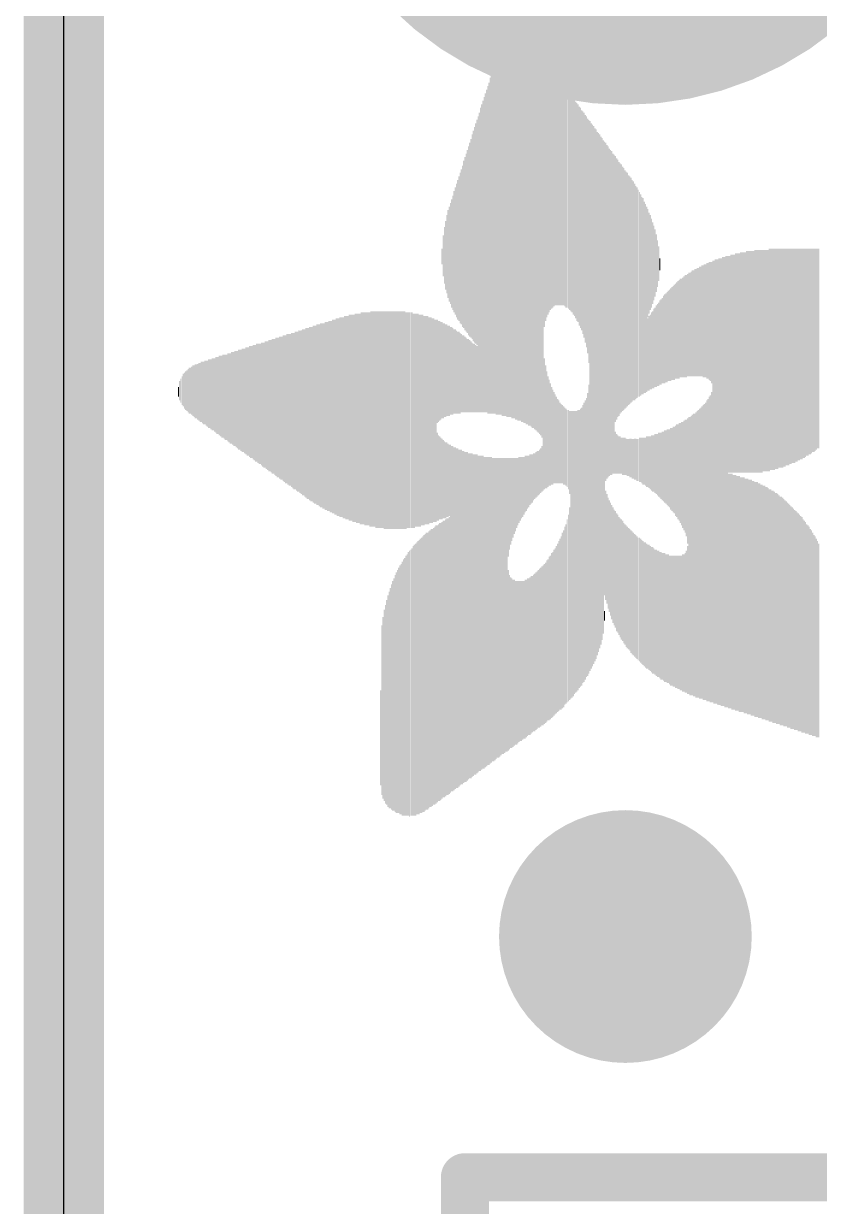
# Model space of a CAD drawing. Extents: x -0.1 to 10.3, y -0.1 to 17.3.
# Drawn here: x -0.127 to 2.392, y 10.068 to 13.812 of the extents above; entities that cross this region are included whole.
import ezdxf

# ---------------------------------------------------------------- set-up
doc = ezdxf.new("R2010")
doc.units = 0
for name, color, linetype in [('1', 12, 'CONTINUOUS'), ('16', 5, 'CONTINUOUS'), ('18', 110, 'CONTINUOUS'), ('20', 53, 'CONTINUOUS'), ('21', 40, 'CONTINUOUS'), ('22', 6, 'CONTINUOUS')]:
    doc.layers.add(name, color=color, linetype=linetype)

# ---------------------------------------------------------------- blocks, each defined once
blk = doc.blocks.new('RECT')
blk.add_solid([(-0.5, -0.5), (0.5, -0.5), (-0.5, 0.5), (0.5, 0.5)])
blk = doc.blocks.new('ROUNDV')
at = {"const_width": 0.5}
blk.add_lwpolyline([(0, -0.25, 1), (0, 0.25, 1), (0, -0.25)], format="xyb", dxfattribs=at)

msp = doc.modelspace()

# ---------------------------------------------------------------- linework, layer by layer
at = {"layer": '1'}
for points, const_width in [([(0, 0), (0, 17.145)], 0.254), ([(1.27, 8.382), (1.27, 10.16)], 0.1524), ([(1.27, 10.16), (3.048, 10.16)], 0.1524)]:
    msp.add_lwpolyline(points, dxfattribs=dict(at, const_width=const_width))
at = {"layer": '1', "const_width": 0.0762}
for points in [[(1.3081, 10.16, 1), (1.2319, 10.16)], [(1.27, 10.1981, 1), (1.27, 10.1219)]]:
    msp.add_lwpolyline(points, format="xyb", dxfattribs=at)
at = {"layer": '16', "const_width": 0.254}
msp.add_lwpolyline([(0, 0), (0, 17.145)], dxfattribs=at)
at = {"layer": '20'}
msp.add_line((0, 0), (0, 14.605), dxfattribs=at)
at = {"layer": '22', "const_width": 0.3048}
msp.add_lwpolyline([(1.778, 13.707, 1), (1.778, 15.503, 1), (1.778, 13.707)], format="xyb", dxfattribs=at)

# ---------------------------------------------------------------- block references
at = {"layer": '18', "xscale": 0.8001, "yscale": 0.8001}
msp.add_blockref('ROUNDV', (1.778, 10.922), dxfattribs=at)
msp.add_blockref('ROUNDV', (1.778, 10.922), dxfattribs=at)
at = {"layer": '21', "rotation": 90}
for p, xscale, yscale in [((1.4453, 13.1471), 1.1849, 0.0038), ((1.4491, 13.1452), 1.1887, 0.0038), ((1.4529, 13.1452), 1.1887, 0.0038), ((1.4567, 13.1433), 1.1925, 0.0038), ((1.4605, 13.1433), 1.1925, 0.0038), ((1.3805, 13.1413), 1.1354, 0.0038), ((1.3843, 13.1432), 1.1392, 0.0038), ((1.3881, 13.1432), 1.1468, 0.0038), ((1.3919, 13.1451), 1.1506, 0.0038), ((1.3957, 13.1451), 1.1506, 0.0038), ((1.3995, 13.1471), 1.1545, 0.0038), ((1.4034, 13.1471), 1.1621, 0.0039), ((1.4072, 13.1471), 1.1621, 0.0038), ((1.411, 13.149), 1.1659, 0.0038), ((1.4148, 13.149), 1.1659, 0.0038), ((1.4186, 13.1471), 1.1697, 0.0038), ((1.4224, 13.149), 1.1735, 0.0038), ((1.4262, 13.149), 1.1735, 0.0038), ((1.43, 13.1471), 1.1773, 0.0038), ((1.4338, 13.1471), 1.1773, 0.0038), ((1.4376, 13.1452), 1.1811, 0.0038), ((1.4415, 13.1452), 1.1811, 0.0039), ((1.4643, 13.1395), 1.1925, 0.0038), ((1.4681, 13.1395), 1.1925, 0.0038), ((1.4719, 13.1375), 1.1964, 0.0038), ((1.4757, 13.1375), 1.1964, 0.0038), ((1.4796, 13.1337), 1.1964, 0.0039), ((1.4834, 13.1318), 1.2002, 0.0038), ((1.4872, 13.1318), 1.2002, 0.0038), ((1.491, 13.128), 1.2002, 0.0038), ((1.4948, 13.1242), 1.2002, 0.0038), ((1.4986, 13.1223), 1.204, 0.0038), ((1.5024, 13.1185), 1.2039, 0.0038), ((1.5062, 13.1147), 1.2039, 0.0038), ((1.51, 13.1109), 1.2039, 0.0038), ((1.5138, 13.1051), 1.2078, 0.0038), ((1.5177, 13.0194), 1.3716, 0.0039), ((1.3614, 13.1242), 1.0935, 0.0038), ((1.3653, 13.1299), 1.1049, 0.0039), ((1.3691, 13.1318), 1.1164, 0.0038), ((1.3729, 13.1356), 1.124, 0.0038), ((1.3767, 13.1375), 1.1278, 0.0038), ((1.5215, 13.2766), 0.8496, 0.0038), ((1.5253, 13.2842), 0.8268, 0.0038), ((1.5291, 13.2861), 0.8078, 0.0038), ((1.5329, 13.2881), 0.7963, 0.0038), ((1.5367, 13.2899), 0.7848, 0.0038), ((1.5405, 13.2899), 0.7696, 0.0038), ((1.5443, 13.2899), 0.762, 0.0038), ((1.5481, 13.2899), 0.7544, 0.0038), ((1.35, 13.1089), 1.063, 0.0038), ((1.3538, 13.1147), 1.0745, 0.0038), ((1.3576, 13.1204), 1.0859, 0.0038), ((1.5519, 13.288), 0.743, 0.0038), ((1.5557, 13.288), 0.7354, 0.0039), ((1.5596, 13.2861), 0.7316, 0.0038), ((1.5634, 13.2823), 0.7239, 0.0038), ((1.5672, 13.2804), 0.7201, 0.0038), ((1.571, 13.2766), 0.7125, 0.0038), ((1.5748, 13.2747), 0.7087, 0.0038), ((1.3348, 13.0861), 1.0096, 0.0038), ((1.3386, 13.0918), 1.021, 0.0038), ((1.3424, 13.0956), 1.0364, 0.0038), ((1.3462, 13.1013), 1.0478, 0.0038), ((1.5786, 13.2728), 0.7049, 0.0038), ((1.5824, 13.269), 0.6973, 0.0038), ((1.5862, 13.2652), 0.6973, 0.0038), ((1.59, 13.2594), 0.6934, 0.0038), ((1.5938, 13.2575), 0.6896, 0.0039), ((1.5977, 13.2537), 0.6896, 0.0038), ((1.6015, 13.248), 0.6858, 0.0038), ((1.3233, 13.069), 0.9753, 0.0038), ((1.3272, 13.0747), 0.9867, 0.0039), ((1.331, 13.0804), 0.9982, 0.0038), ((1.6053, 13.2442), 0.6858, 0.0038), ((1.6091, 13.2385), 0.682, 0.0038), ((1.6129, 13.2328), 0.6858, 0.0038), ((1.6167, 13.229), 0.6858, 0.0038), ((1.6205, 13.2213), 0.6858, 0.0038), ((1.6243, 13.2156), 0.6896, 0.0038), ((1.6281, 13.2118), 0.6896, 0.0038), ((1.3119, 13.0499), 0.9372, 0.0038), ((1.3157, 13.0556), 0.9486, 0.0038), ((1.3195, 13.0633), 0.9639, 0.0038), ((1.632, 13.2023), 0.6934, 0.0039), ((1.6358, 13.1966), 0.6972, 0.0038), ((1.6396, 13.189), 0.6973, 0.0038), ((1.6434, 13.1814), 0.7049, 0.0038), ((1.6472, 13.1737), 0.7124, 0.0038), ((1.651, 13.1623), 0.7201, 0.0038), ((1.6548, 13.1528), 0.7315, 0.0038), ((1.3005, 13.1432), 0.682, 0.0038), ((1.3043, 13.1471), 0.6973, 0.0038), ((1.3081, 13.1509), 0.7125, 0.0038), ((1.6586, 13.1394), 0.743, 0.0038), ((1.6624, 13.1223), 0.7696, 0.0038), ((1.6662, 12.6327), 1.7412, 0.0038), ((1.6701, 12.6327), 1.726, 0.0039), ((1.6739, 12.6346), 1.7145, 0.0038), ((1.6777, 12.6365), 1.703, 0.0038), ((1.6815, 12.6365), 1.6878, 0.0038), ((1.2891, 13.1318), 0.6286, 0.0039), ((1.2929, 13.1376), 0.6477, 0.0038), ((1.2967, 13.1394), 0.6668, 0.0038), ((1.6853, 12.6384), 1.6764, 0.0038), ((1.6891, 12.6403), 1.6574, 0.0038), ((1.6929, 12.6441), 1.6421, 0.0038), ((1.6967, 12.6479), 1.6269, 0.0038), ((1.7005, 12.6498), 1.6078, 0.0038), ((1.7043, 12.6555), 1.5887, 0.0038), ((1.7082, 12.6613), 1.5621, 0.0039), ((1.2776, 13.1223), 0.5791, 0.0038), ((1.2814, 13.1242), 0.5982, 0.0038), ((1.2852, 13.128), 0.6134, 0.0038), ((1.712, 12.7203), 1.4364, 0.0038), ((1.7158, 12.8994), 1.0706, 0.0038), ((1.7196, 12.8994), 1.0554, 0.0038), ((1.7234, 12.8994), 1.0478, 0.0038), ((1.7272, 12.8975), 1.0363, 0.0038), ((1.731, 12.8975), 1.0287, 0.0038), ((1.7348, 12.8956), 1.0249, 0.0038), ((1.2662, 13.1128), 0.5295, 0.0038), ((1.27, 13.1147), 0.5487, 0.0038), ((1.2738, 13.1185), 0.5639, 0.0038), ((1.7386, 12.8937), 1.0135, 0.0038), ((1.7424, 12.8918), 1.0097, 0.0038), ((1.7463, 12.9718), 0.842, 0.0039), ((1.7501, 12.9718), 0.8268, 0.0038), ((1.7539, 12.9737), 0.8154, 0.0038), ((1.7577, 12.9718), 0.8039, 0.0038), ((1.7615, 12.9737), 0.7925, 0.0038), ((1.7653, 12.9737), 0.7848, 0.0038), ((1.251, 13.0994), 0.4572, 0.0039), ((1.2548, 13.1013), 0.4762, 0.0038), ((1.2586, 13.1052), 0.4915, 0.0038), ((1.2624, 13.1071), 0.5105, 0.0038), ((1.7691, 12.9718), 0.7734, 0.0038), ((1.7729, 12.9718), 0.7658, 0.0038), ((1.7767, 12.9699), 0.7544, 0.0038), ((1.7805, 12.9699), 0.7468, 0.0038), ((1.7844, 12.9699), 0.7391, 0.0039), ((1.7882, 12.968), 0.7277, 0.0038), ((1.792, 12.968), 0.7201, 0.0038), ((1.2395, 13.0918), 0.4038, 0.0038), ((1.2433, 13.0937), 0.423, 0.0038), ((1.2471, 13.0956), 0.442, 0.0038), ((1.7958, 12.968), 0.7125, 0.0038), ((1.7996, 12.9661), 0.7011, 0.0038), ((1.8034, 12.9661), 0.6934, 0.0038), ((1.8072, 12.9623), 0.6858, 0.0038), ((1.811, 12.9604), 0.6743, 0.0038), ((1.8148, 12.9604), 0.6667, 0.0038), ((1.2281, 13.0842), 0.3429, 0.0038), ((1.2319, 13.0861), 0.362, 0.0038), ((1.2357, 13.0899), 0.3848, 0.0038), ((1.8186, 12.9585), 0.6553, 0.0038), ((1.8225, 12.9547), 0.6477, 0.0039), ((1.8263, 12.9527), 0.6363, 0.0038), ((1.8301, 12.9508), 0.6248, 0.0038), ((1.8339, 12.9489), 0.621, 0.0038), ((1.2167, 13.0823), 0.2781, 0.0038), ((1.2205, 13.0823), 0.301, 0.0038), ((1.2243, 13.0842), 0.32, 0.0038), ((1.8377, 12.9451), 0.6058, 0.0038), ((1.8415, 12.9413), 0.5982, 0.0038), ((1.8453, 12.9394), 0.5868, 0.0038), ((1.8491, 13.0537), 0.3429, 0.0038), ((1.209, 13.0785), 0.2171, 0.0038), ((1.2128, 13.0823), 0.2477, 0.0039), ((1.8529, 13.0537), 0.32, 0.0038), ((1.8567, 13.0556), 0.301, 0.0038), ((1.8606, 13.0537), 0.282, 0.0039), ((1.8644, 13.0537), 0.259, 0.0038), ((1.2014, 13.0766), 0.1295, 0.0038), ((1.2052, 13.0785), 0.1791, 0.0038), ((1.8682, 13.0537), 0.2362, 0.0038), ((1.872, 13.0537), 0.2134, 0.0038), ((1.8758, 13.0537), 0.1828, 0.0038), ((1.8796, 13.0518), 0.1486, 0.0038), ((1.8834, 13.0518), 0.1105, 0.0038), ((1.1976, 13.0747), 0.0495, 0.0038), ((1.8872, 13.0499), 0.0381, 0.0038), ((2.0739, 12.3621), 1.4135, 0.0038), ((2.0777, 12.3621), 1.4135, 0.0038), ((2.0815, 12.3603), 1.4173, 0.0038), ((2.0853, 12.3621), 1.4211, 0.0038), ((2.0892, 12.3621), 1.4211, 0.0039), ((2.093, 12.3603), 1.4249, 0.0038), ((2.0968, 12.3622), 1.4288, 0.0038), ((2.1006, 12.3622), 1.4288, 0.0038), ((2.1044, 12.7337), 0.6858, 0.0038), ((2.1082, 12.7337), 0.6858, 0.0038), ((2.112, 12.7356), 0.6896, 0.0038), ((2.1158, 12.7356), 0.6896, 0.0038), ((2.1196, 12.7356), 0.6896, 0.0038), ((2.1234, 12.7356), 0.6896, 0.0038), ((2.1273, 12.7375), 0.6934, 0.0039), ((2.1311, 12.7375), 0.6934, 0.0038), ((2.1349, 12.7375), 0.6934, 0.0038), ((2.1387, 12.7375), 0.6934, 0.0038), ((2.1425, 12.7394), 0.6972, 0.0038), ((2.1463, 12.7394), 0.6972, 0.0038), ((2.1501, 12.7394), 0.6972, 0.0038), ((2.1539, 12.7394), 0.6972, 0.0038), ((2.1577, 12.7394), 0.6972, 0.0038), ((2.1615, 12.7413), 0.701, 0.0038), ((2.1654, 12.7413), 0.701, 0.0039), ((2.1692, 12.7413), 0.701, 0.0038), ((2.173, 12.7413), 0.701, 0.0038), ((2.1768, 12.7413), 0.701, 0.0038), ((2.1806, 12.7413), 0.701, 0.0038), ((2.1844, 12.7413), 0.701, 0.0038), ((2.1882, 12.7432), 0.7048, 0.0038), ((2.192, 12.7432), 0.7048, 0.0038), ((2.1958, 12.7432), 0.7048, 0.0038), ((2.1996, 12.7432), 0.7048, 0.0038), ((2.2035, 12.7432), 0.7048, 0.0039), ((2.2073, 12.7432), 0.7048, 0.0038), ((2.2111, 12.7432), 0.7048, 0.0038), ((2.2149, 12.7451), 0.701, 0.0038), ((2.2187, 12.7451), 0.701, 0.0038), ((2.2225, 12.7451), 0.701, 0.0038), ((2.2263, 12.7451), 0.701, 0.0038), ((2.2301, 12.7451), 0.701, 0.0038), ((2.2339, 12.747), 0.7048, 0.0038), ((2.2377, 12.7489), 0.701, 0.0038), ((2.2416, 12.7489), 0.701, 0.0039), ((2.2454, 12.7489), 0.701, 0.0038), ((2.2492, 12.7489), 0.701, 0.0038), ((2.253, 12.7508), 0.6972, 0.0038), ((2.2568, 12.7508), 0.6972, 0.0038), ((2.2606, 12.7508), 0.6972, 0.0038), ((2.2644, 12.7527), 0.6934, 0.0038), ((2.2682, 12.7527), 0.6934, 0.0038), ((2.272, 12.7527), 0.6934, 0.0038), ((2.2758, 12.7527), 0.6934, 0.0038), ((2.2797, 12.7546), 0.6896, 0.0039), ((2.2835, 12.7546), 0.6896, 0.0038), ((2.2873, 12.7565), 0.6858, 0.0038), ((2.2911, 12.7565), 0.6858, 0.0038), ((2.2949, 12.7565), 0.6858, 0.0038), ((2.2987, 12.7584), 0.682, 0.0038), ((2.3025, 12.7584), 0.682, 0.0038), ((2.3063, 12.7603), 0.6782, 0.0038), ((2.3101, 12.7603), 0.6782, 0.0038), ((2.3139, 12.7603), 0.6782, 0.0038), ((2.3178, 12.7622), 0.6744, 0.0039), ((2.3216, 12.7622), 0.6744, 0.0038), ((2.3254, 12.7642), 0.6705, 0.0038), ((2.3292, 12.7642), 0.6705, 0.0038), ((2.333, 12.766), 0.6667, 0.0038), ((2.3368, 12.766), 0.6667, 0.0038), ((2.3406, 12.768), 0.6629, 0.0038), ((2.3444, 12.768), 0.6629, 0.0038), ((2.3482, 12.7698), 0.6591, 0.0038), ((2.352, 12.7718), 0.6553, 0.0038), ((2.3559, 12.7718), 0.6553, 0.0039), ((2.3597, 12.7736), 0.6515, 0.0038), ((2.3635, 12.7736), 0.6515, 0.0038), ((2.3673, 12.7756), 0.6477, 0.0038), ((2.3711, 12.7774), 0.6439, 0.0038), ((2.3749, 12.7774), 0.6439, 0.0038), ((2.3787, 12.7794), 0.6401, 0.0038), ((2.3825, 12.7813), 0.6363, 0.0038), ((2.3863, 12.7832), 0.6324, 0.0038), ((2.3901, 12.7832), 0.6324, 0.0038), ((1.9901, 12.8632), 0.3352, 0.0038), ((1.9939, 12.8632), 0.3352, 0.0038), ((1.9977, 12.8651), 0.339, 0.0038), ((2.0015, 12.8651), 0.339, 0.0038), ((2.0053, 12.8671), 0.3429, 0.0038), ((2.0091, 12.8671), 0.3429, 0.0038), ((2.013, 12.8689), 0.3467, 0.0039), ((2.0168, 12.8689), 0.3467, 0.0038), ((2.0206, 12.8709), 0.3505, 0.0038), ((2.0244, 12.8689), 0.3544, 0.0038), ((2.0282, 12.8708), 0.3582, 0.0038), ((2.032, 12.8708), 0.3582, 0.0038), ((2.0358, 12.8708), 0.3658, 0.0038), ((2.0396, 12.8708), 0.3658, 0.0038), ((2.0434, 12.8708), 0.3734, 0.0038), ((2.0472, 12.8689), 0.3772, 0.0038), ((2.0511, 12.8651), 0.3848, 0.0039), ((2.0549, 12.3621), 1.3983, 0.0038), ((2.0587, 12.3603), 1.4021, 0.0038), ((2.0625, 12.3621), 1.4059, 0.0038), ((2.0663, 12.3621), 1.4059, 0.0038), ((2.0701, 12.3603), 1.4097, 0.0038), ((1.9406, 12.8403), 0.3048, 0.0038), ((1.9444, 12.8422), 0.3086, 0.0038), ((1.9482, 12.8442), 0.3125, 0.0038), ((1.952, 12.848), 0.3125, 0.0038), ((1.9558, 12.848), 0.3125, 0.0038), ((1.9596, 12.8498), 0.3163, 0.0038), ((1.9634, 12.8518), 0.3201, 0.0038), ((1.9672, 12.8537), 0.3239, 0.0038), ((1.971, 12.8537), 0.3239, 0.0038), ((1.9748, 12.8575), 0.3238, 0.0039), ((1.9787, 12.8594), 0.3276, 0.0038), ((1.9825, 12.8594), 0.3276, 0.0038), ((1.9863, 12.8613), 0.3314, 0.0038), ((1.9025, 12.8137), 0.2819, 0.0038), ((1.9063, 12.8175), 0.2819, 0.0038), ((1.9101, 12.8194), 0.2858, 0.0038), ((1.9139, 12.8232), 0.2858, 0.0038), ((1.9177, 12.8251), 0.2896, 0.0038), ((1.9215, 12.827), 0.2934, 0.0038), ((1.9253, 12.8308), 0.2934, 0.0038), ((1.9291, 12.8327), 0.2972, 0.0038), ((1.9329, 12.8346), 0.301, 0.0038), ((1.9368, 12.8384), 0.301, 0.0039), ((1.8758, 12.7908), 0.259, 0.0038), ((1.8796, 12.7947), 0.2591, 0.0038), ((1.8834, 12.7965), 0.2629, 0.0038), ((1.8872, 12.8023), 0.2667, 0.0038), ((1.891, 12.8041), 0.2705, 0.0038), ((1.8948, 12.8079), 0.2705, 0.0038), ((1.8987, 12.8117), 0.2781, 0.0039), ((0.8623, 12.5679), 0.621, 0.0038), ((0.8661, 12.566), 0.6248, 0.0038), ((0.87, 12.566), 0.6248, 0.0039), ((0.8738, 12.566), 0.6324, 0.0038), ((0.8776, 12.566), 0.6324, 0.0038), ((0.8814, 12.566), 0.6324, 0.0038), ((0.8852, 12.5641), 0.6362, 0.0038), ((0.889, 12.5661), 0.6401, 0.0038), ((0.8928, 12.5642), 0.6439, 0.0038), ((0.8966, 12.5642), 0.6439, 0.0038), ((0.9004, 12.5642), 0.6439, 0.0038), ((0.9042, 12.5642), 0.6515, 0.0038), ((0.9081, 12.5642), 0.6515, 0.0039), ((0.9119, 12.5642), 0.6515, 0.0038), ((0.9157, 12.5622), 0.6554, 0.0038), ((0.9195, 12.5622), 0.6554, 0.0038), ((0.9233, 12.5641), 0.6592, 0.0038), ((0.9271, 12.5622), 0.663, 0.0038), ((0.9309, 12.5622), 0.663, 0.0038), ((0.9347, 12.5622), 0.663, 0.0038), ((0.9385, 12.5603), 0.6668, 0.0038), ((0.9423, 12.5622), 0.6706, 0.0038), ((0.9462, 12.5622), 0.6706, 0.0039), ((0.95, 12.5622), 0.6706, 0.0038), ((0.9538, 12.5603), 0.6744, 0.0038), ((0.9576, 12.5603), 0.6744, 0.0038), ((0.9614, 12.5603), 0.6744, 0.0038), ((0.9652, 12.5603), 0.6744, 0.0038), ((0.969, 12.5584), 0.6782, 0.0038), ((0.9728, 12.5603), 0.682, 0.0038), ((0.9766, 12.5603), 0.682, 0.0038), ((0.9804, 12.5603), 0.682, 0.0038), ((0.9843, 12.5603), 0.682, 0.0039), ((0.9881, 12.5584), 0.6858, 0.0038), ((0.9919, 12.5584), 0.6858, 0.0038), ((0.9957, 12.5584), 0.6858, 0.0038), ((0.9995, 12.5584), 0.6858, 0.0038), ((1.0033, 12.5584), 0.6858, 0.0038), ((1.0071, 12.5584), 0.6858, 0.0038), ((1.0109, 12.5584), 0.6858, 0.0038), ((1.0147, 12.5565), 0.6896, 0.0038), ((1.0185, 12.5565), 0.6896, 0.0038), ((1.0224, 12.5565), 0.6896, 0.0039), ((1.0262, 12.5565), 0.6896, 0.0038), ((1.03, 12.5565), 0.6896, 0.0038), ((1.0338, 12.5565), 0.6896, 0.0038), ((1.0376, 12.5565), 0.6896, 0.0038), ((1.0414, 12.5565), 0.6896, 0.0038), ((1.0452, 12.5565), 0.6896, 0.0038), ((1.049, 12.5565), 0.6896, 0.0038), ((1.0528, 12.5565), 0.6896, 0.0038), ((1.0566, 12.5565), 0.6896, 0.0038), ((1.0605, 12.5565), 0.6896, 0.0039), ((1.0643, 12.5565), 0.6896, 0.0038), ((1.0681, 12.5565), 0.6896, 0.0038), ((1.0719, 12.5565), 0.6896, 0.0038), ((1.0757, 12.5565), 0.6896, 0.0038), ((1.0795, 12.5565), 0.6896, 0.0038), ((1.0833, 12.5546), 0.6858, 0.0038), ((1.0871, 12.5565), 0.682, 0.0038), ((1.0909, 12.5565), 0.682, 0.0038), ((1.0947, 12.5565), 0.682, 0.0038), ((1.0986, 12.5565), 0.682, 0.0039), ((1.1024, 12.5565), 0.682, 0.0038), ((1.1062, 12.5546), 0.6782, 0.0038), ((1.11, 12.5546), 0.6782, 0.0038), ((1.1138, 12.5565), 0.6744, 0.0038), ((1.1176, 12.5565), 0.6744, 0.0038), ((1.1214, 12.5565), 0.6744, 0.0038), ((1.1252, 12.5546), 0.6706, 0.0038), ((1.129, 12.5546), 0.6706, 0.0038), ((1.1328, 12.5565), 0.6668, 0.0038), ((1.1367, 12.5565), 0.6668, 0.0039), ((1.1405, 12.5546), 0.663, 0.0038), ((1.1443, 12.5565), 0.6592, 0.0038), ((1.1481, 12.5565), 0.6592, 0.0038), ((1.1519, 12.5565), 0.6592, 0.0038), ((1.1557, 12.5546), 0.6553, 0.0038), ((1.1595, 12.5564), 0.6515, 0.0038), ((1.1633, 12.5564), 0.6515, 0.0038), ((1.1671, 12.5546), 0.6477, 0.0038), ((1.1709, 12.5564), 0.6439, 0.0038), ((1.8491, 12.7641), 0.2286, 0.0038), ((1.8529, 12.768), 0.2363, 0.0038), ((1.8567, 12.7718), 0.2363, 0.0038), ((1.8606, 12.7756), 0.2439, 0.0039), ((1.8644, 12.7794), 0.2438, 0.0038), ((1.8682, 12.7832), 0.2514, 0.0038), ((1.872, 12.787), 0.2514, 0.0038), ((0.7557, 12.5813), 0.5257, 0.0039), ((0.7595, 12.5813), 0.5257, 0.0038), ((0.7633, 12.5793), 0.5295, 0.0038), ((0.7671, 12.5793), 0.5373, 0.0038), ((0.7709, 12.5775), 0.5411, 0.0038), ((0.7747, 12.5775), 0.5411, 0.0038), ((0.7785, 12.5775), 0.5487, 0.0038), ((0.7823, 12.5755), 0.5525, 0.0038), ((0.7861, 12.5755), 0.5525, 0.0038), ((0.7899, 12.5755), 0.5601, 0.0038), ((0.7938, 12.5737), 0.5639, 0.0039), ((0.7976, 12.5737), 0.5639, 0.0038), ((0.8014, 12.5737), 0.5715, 0.0038), ((0.8052, 12.5737), 0.5715, 0.0038), ((0.809, 12.5717), 0.5753, 0.0038), ((0.8128, 12.5717), 0.5829, 0.0038), ((0.8166, 12.5717), 0.5829, 0.0038), ((0.8204, 12.5699), 0.5867, 0.0038), ((0.8242, 12.5699), 0.5867, 0.0038), ((0.828, 12.5698), 0.5944, 0.0038), ((0.8319, 12.5698), 0.5944, 0.0039), ((0.8357, 12.5679), 0.5982, 0.0038), ((0.8395, 12.5698), 0.602, 0.0038), ((0.8433, 12.5679), 0.6058, 0.0038), ((0.8471, 12.5679), 0.6058, 0.0038), ((0.8509, 12.5679), 0.6134, 0.0038), ((0.8547, 12.5679), 0.6134, 0.0038), ((0.8585, 12.566), 0.6172, 0.0038), ((1.1747, 12.5546), 0.6401, 0.0039), ((1.1786, 12.5546), 0.6401, 0.0038), ((1.1824, 12.7108), 0.3276, 0.0038), ((1.1862, 12.7108), 0.32, 0.0038), ((1.19, 12.7127), 0.3162, 0.0038), ((1.1938, 12.7127), 0.3086, 0.0038), ((1.1976, 12.7146), 0.3048, 0.0038), ((1.2014, 12.7127), 0.301, 0.0038), ((1.2052, 12.7146), 0.2972, 0.0038), ((1.209, 12.7127), 0.2934, 0.0038), ((1.2128, 12.7146), 0.2896, 0.0039), ((1.2167, 12.7127), 0.2858, 0.0038), ((1.2205, 12.7127), 0.2858, 0.0038), ((1.2243, 12.7127), 0.2782, 0.0038), ((1.2281, 12.7127), 0.2782, 0.0038), ((1.2319, 12.7108), 0.2744, 0.0038), ((1.2357, 12.7108), 0.2667, 0.0038), ((1.2395, 12.7108), 0.2667, 0.0038), ((0.6375, 12.606), 0.4, 0.0038), ((0.6413, 12.6041), 0.4038, 0.0039), ((0.6452, 12.6022), 0.4076, 0.0038), ((0.649, 12.6022), 0.4153, 0.0038), ((0.6528, 12.6022), 0.4153, 0.0038), ((0.6566, 12.6004), 0.4191, 0.0038), ((0.6604, 12.6003), 0.4268, 0.0038), ((0.6642, 12.6003), 0.4268, 0.0038), ((0.668, 12.5984), 0.4306, 0.0038), ((0.6718, 12.5984), 0.4382, 0.0038), ((0.6756, 12.5965), 0.442, 0.0038), ((0.6794, 12.5965), 0.442, 0.0039), ((0.6833, 12.5965), 0.4496, 0.0038), ((0.6871, 12.5946), 0.4534, 0.0038), ((0.6909, 12.5946), 0.4534, 0.0038), ((0.6947, 12.5946), 0.461, 0.0038), ((0.6985, 12.5927), 0.4648, 0.0038), ((0.7023, 12.5908), 0.4686, 0.0038), ((0.7061, 12.5927), 0.4724, 0.0038), ((0.7099, 12.5908), 0.4762, 0.0038), ((0.7137, 12.5889), 0.4801, 0.0038), ((0.7176, 12.5889), 0.4801, 0.0039), ((0.7214, 12.5889), 0.4877, 0.0038), ((0.7252, 12.5869), 0.4915, 0.0038), ((0.729, 12.5851), 0.4953, 0.0038), ((0.7328, 12.5869), 0.4991, 0.0038), ((0.7366, 12.5851), 0.5029, 0.0038), ((0.7404, 12.5831), 0.5067, 0.0038), ((0.7442, 12.5851), 0.5105, 0.0038), ((0.748, 12.5831), 0.5143, 0.0038), ((0.7518, 12.5813), 0.5181, 0.0038), ((1.2433, 12.7088), 0.2629, 0.0038), ((1.2471, 12.707), 0.2591, 0.0038), ((1.251, 12.707), 0.2591, 0.0039), ((1.2548, 12.705), 0.2553, 0.0038), ((1.2586, 12.7051), 0.2476, 0.0038), ((1.2624, 12.7032), 0.2438, 0.0038), ((1.2662, 12.7032), 0.2438, 0.0038), ((1.27, 12.7013), 0.24, 0.0038), ((1.2738, 12.6994), 0.2362, 0.0038), ((1.2776, 12.6975), 0.2324, 0.0038), ((1.2814, 12.6975), 0.2324, 0.0038), ((1.2852, 12.6956), 0.2286, 0.0038), ((1.2891, 12.6936), 0.2247, 0.0039), ((0.5194, 12.6288), 0.2781, 0.0038), ((0.5232, 12.627), 0.2819, 0.0038), ((0.5271, 12.625), 0.2857, 0.0039), ((0.5309, 12.627), 0.2896, 0.0038), ((0.5347, 12.6251), 0.2934, 0.0038), ((0.5385, 12.6232), 0.2972, 0.0038), ((0.5423, 12.6251), 0.301, 0.0038), ((0.5461, 12.6232), 0.3048, 0.0038), ((0.5499, 12.6213), 0.3086, 0.0038), ((0.5537, 12.6212), 0.3163, 0.0038), ((0.5575, 12.6212), 0.3163, 0.0038), ((0.5613, 12.6194), 0.3201, 0.0038), ((0.5652, 12.6194), 0.3277, 0.0039), ((0.569, 12.6194), 0.3277, 0.0038), ((0.5728, 12.6174), 0.3315, 0.0038), ((0.5766, 12.6174), 0.3391, 0.0038), ((0.5804, 12.6156), 0.3429, 0.0038), ((0.5842, 12.6156), 0.3429, 0.0038), ((0.588, 12.6156), 0.3505, 0.0038), ((0.5918, 12.6136), 0.3543, 0.0038), ((0.5956, 12.6136), 0.3543, 0.0038), ((0.5994, 12.6136), 0.3619, 0.0038), ((0.6033, 12.6118), 0.3657, 0.0039), ((0.6071, 12.6098), 0.3696, 0.0038), ((0.6109, 12.6117), 0.3734, 0.0038), ((0.6147, 12.6098), 0.3772, 0.0038), ((0.6185, 12.6079), 0.381, 0.0038), ((0.6223, 12.6079), 0.381, 0.0038), ((0.6261, 12.6079), 0.3886, 0.0038), ((0.6299, 12.606), 0.3924, 0.0038), ((0.6337, 12.6041), 0.3962, 0.0038), ((1.2929, 12.6918), 0.2209, 0.0038), ((1.2967, 12.6898), 0.2171, 0.0038), ((1.3005, 12.6898), 0.2171, 0.0038), ((1.3043, 12.688), 0.2133, 0.0038), ((1.3081, 12.686), 0.2095, 0.0038), ((0.4089, 12.6498), 0.16, 0.0038), ((0.4128, 12.6479), 0.1638, 0.0039), ((0.4166, 12.6479), 0.1715, 0.0038), ((0.4204, 12.6479), 0.1715, 0.0038), ((0.4242, 12.6461), 0.1753, 0.0038), ((0.428, 12.6461), 0.1829, 0.0038), ((0.4318, 12.6441), 0.1867, 0.0038), ((0.4356, 12.6461), 0.1905, 0.0038), ((0.4394, 12.6441), 0.1943, 0.0038), ((0.4432, 12.6423), 0.1981, 0.0038), ((0.447, 12.6441), 0.2019, 0.0038), ((0.4509, 12.6422), 0.2058, 0.0039), ((0.4547, 12.6403), 0.2096, 0.0038), ((0.4585, 12.6403), 0.2172, 0.0038), ((0.4623, 12.6403), 0.2172, 0.0038), ((0.4661, 12.6384), 0.221, 0.0038), ((0.4699, 12.6384), 0.2286, 0.0038), ((0.4737, 12.6384), 0.2286, 0.0038), ((0.4775, 12.6365), 0.2324, 0.0038), ((0.4813, 12.6365), 0.24, 0.0038), ((0.4851, 12.6346), 0.2438, 0.0038), ((0.4889, 12.6346), 0.2438, 0.0039), ((0.4928, 12.6346), 0.2514, 0.0038), ((0.4966, 12.6327), 0.2552, 0.0038), ((0.5004, 12.6308), 0.2591, 0.0038), ((0.5042, 12.6326), 0.2629, 0.0038), ((0.508, 12.6308), 0.2667, 0.0038), ((0.5118, 12.6288), 0.2705, 0.0038), ((0.5156, 12.6288), 0.2705, 0.0038), ((1.5215, 12.545), 0.4153, 0.0038), ((1.5253, 12.5355), 0.3886, 0.0038), ((0.3747, 12.6499), 0.0915, 0.0039), ((0.3785, 12.6517), 0.1029, 0.0038), ((0.3823, 12.6499), 0.1143, 0.0038), ((0.3861, 12.6499), 0.1219, 0.0038), ((0.3899, 12.6499), 0.1295, 0.0038), ((0.3937, 12.6499), 0.1371, 0.0038), ((0.3975, 12.6498), 0.1448, 0.0038), ((0.4013, 12.6498), 0.1448, 0.0038), ((0.4051, 12.6498), 0.1524, 0.0038), ((1.5291, 12.526), 0.3696, 0.0038), ((1.5329, 12.5203), 0.3506, 0.0038), ((0.3632, 12.6461), 0.0305, 0.0038), ((0.367, 12.6499), 0.0609, 0.0038), ((0.3708, 12.6498), 0.0762, 0.0038), ((1.5367, 12.5165), 0.3353, 0.0038), ((1.5405, 12.5107), 0.3239, 0.0038), ((1.5443, 12.507), 0.3086, 0.0038), ((1.6624, 12.2117), 0.9144, 0.0038), ((1.5481, 12.5031), 0.3009, 0.0038), ((1.5519, 12.5013), 0.2895, 0.0038), ((1.5557, 12.4975), 0.2819, 0.0039), ((1.5596, 12.4937), 0.2743, 0.0038), ((1.5634, 12.4899), 0.2667, 0.0038), ((1.5672, 12.488), 0.2629, 0.0038), ((1.651, 12.1774), 0.884, 0.0038), ((1.6548, 12.1851), 0.8839, 0.0038), ((1.6586, 12.1946), 0.8953, 0.0038), ((2.0358, 12.1432), 0.9525, 0.0038), ((2.0396, 12.1451), 0.9563, 0.0038), ((2.0434, 12.1489), 0.9639, 0.0038), ((2.0472, 12.1488), 0.9716, 0.0038), ((2.0511, 12.1545), 0.983, 0.0039), ((1.571, 12.4841), 0.2552, 0.0038), ((1.5748, 12.4822), 0.2514, 0.0038), ((1.5786, 12.4803), 0.2476, 0.0038), ((1.5824, 12.4765), 0.2476, 0.0038), ((1.5862, 12.4746), 0.2438, 0.0038), ((1.59, 12.4708), 0.2439, 0.0038), ((1.5938, 12.467), 0.2439, 0.0039), ((1.5977, 12.4632), 0.2515, 0.0038), ((1.6015, 12.4537), 0.2629, 0.0038), ((1.6053, 12.1298), 0.9106, 0.0038), ((1.6091, 12.1317), 0.9068, 0.0038), ((1.6129, 12.1336), 0.903, 0.0038), ((1.6167, 12.1374), 0.8954, 0.0038), ((1.6205, 12.1393), 0.8916, 0.0038), ((1.6243, 12.1412), 0.8878, 0.0038), ((1.6281, 12.145), 0.8878, 0.0038), ((1.632, 12.1489), 0.8801, 0.0039), ((1.6358, 12.1527), 0.8801, 0.0038), ((1.6396, 12.1565), 0.8801, 0.0038), ((1.6434, 12.1641), 0.8801, 0.0038), ((1.6472, 12.1698), 0.8839, 0.0038), ((2.0015, 12.1298), 0.903, 0.0038), ((2.0053, 12.1317), 0.9068, 0.0038), ((2.0091, 12.1336), 0.9106, 0.0038), ((2.013, 12.1336), 0.9182, 0.0039), ((2.0168, 12.1355), 0.922, 0.0038), ((2.0206, 12.1374), 0.9258, 0.0038), ((2.0244, 12.1374), 0.9334, 0.0038), ((2.0282, 12.1393), 0.9372, 0.0038), ((2.032, 12.1412), 0.941, 0.0038), ((1.9406, 12.3965), 0.2934, 0.0038), ((1.9444, 12.3927), 0.301, 0.0038), ((1.9482, 12.3927), 0.3086, 0.0038), ((1.952, 12.3889), 0.3163, 0.0038), ((1.9558, 12.387), 0.3277, 0.0038), ((1.9596, 12.3832), 0.3353, 0.0038), ((1.9634, 12.3813), 0.3467, 0.0038), ((1.9672, 12.3794), 0.3581, 0.0038), ((1.971, 12.3736), 0.3696, 0.0038), ((1.9748, 12.3641), 0.3962, 0.0039), ((1.9787, 12.1279), 0.8763, 0.0038), ((1.9825, 12.126), 0.8801, 0.0038), ((1.9863, 12.1279), 0.8839, 0.0038), ((1.9901, 12.1298), 0.8877, 0.0038), ((1.9939, 12.1298), 0.8953, 0.0038), ((1.9977, 12.1298), 0.8953, 0.0038), ((1.1824, 12.3775), 0.2781, 0.0038), ((1.1862, 12.3737), 0.2705, 0.0038), ((1.19, 12.3737), 0.2629, 0.0038), ((1.7463, 12.4536), 0.1334, 0.0039), ((1.7501, 12.4498), 0.1258, 0.0038), ((1.7539, 12.4479), 0.122, 0.0038), ((1.7577, 12.446), 0.1182, 0.0038), ((1.7615, 12.446), 0.1182, 0.0038), ((1.8453, 12.4251), 0.1601, 0.0038), ((1.8491, 12.4251), 0.1601, 0.0038), ((1.8529, 12.4232), 0.1639, 0.0038), ((1.8567, 12.4213), 0.1677, 0.0038), ((1.8606, 12.4213), 0.1753, 0.0039), ((1.8644, 12.4194), 0.1791, 0.0038), ((1.8682, 12.4194), 0.1791, 0.0038), ((1.872, 12.4194), 0.1867, 0.0038), ((1.8758, 12.4175), 0.1905, 0.0038), ((1.8796, 12.4156), 0.1943, 0.0038), ((1.8834, 12.4156), 0.2019, 0.0038), ((1.8872, 12.4136), 0.2058, 0.0038), ((1.891, 12.4117), 0.2096, 0.0038), ((1.8948, 12.4117), 0.2172, 0.0038), ((1.8987, 12.4098), 0.221, 0.0039), ((1.9025, 12.4098), 0.2286, 0.0038), ((1.9063, 12.4079), 0.2324, 0.0038), ((1.9101, 12.4079), 0.24, 0.0038), ((1.9139, 12.406), 0.2438, 0.0038), ((1.9177, 12.4041), 0.2476, 0.0038), ((1.9215, 12.4022), 0.2591, 0.0038), ((1.9253, 12.4002), 0.2629, 0.0038), ((1.9291, 12.4002), 0.2705, 0.0038), ((1.9329, 12.3984), 0.2743, 0.0038), ((1.9368, 12.3964), 0.2857, 0.0039), ((1.1938, 12.3717), 0.259, 0.0038), ((1.1976, 12.3698), 0.2552, 0.0038), ((1.2014, 12.3698), 0.2476, 0.0038), ((1.2052, 12.3679), 0.2438, 0.0038), ((1.209, 12.366), 0.24, 0.0038), ((1.2128, 12.3679), 0.2362, 0.0039), ((1.2167, 12.366), 0.2324, 0.0038), ((1.2205, 12.366), 0.2248, 0.0038), ((1.2243, 11.9279), 1.1011, 0.0038), ((1.2281, 11.9279), 1.0935, 0.0038), ((1.2319, 11.9279), 1.0935, 0.0038), ((1.2357, 11.9279), 1.0859, 0.0038), ((1.2395, 11.9298), 1.0821, 0.0038), ((1.2433, 11.9298), 1.0745, 0.0038), ((1.2471, 11.9298), 1.0745, 0.0038), ((1.51, 12.3965), 0.141, 0.0038), ((1.5138, 12.4022), 0.1448, 0.0038), ((1.7653, 12.4441), 0.1143, 0.0038), ((1.7691, 12.4421), 0.1181, 0.0038), ((1.7729, 12.4421), 0.1181, 0.0038), ((1.7767, 12.4421), 0.1181, 0.0038), ((1.7805, 12.4403), 0.1143, 0.0038), ((1.7844, 12.4383), 0.1181, 0.0039), ((1.7882, 12.4383), 0.1181, 0.0038), ((1.792, 12.4365), 0.1219, 0.0038), ((1.7958, 12.4365), 0.1219, 0.0038), ((1.7996, 12.4345), 0.1257, 0.0038), ((1.8034, 12.4345), 0.1257, 0.0038), ((1.8072, 12.4327), 0.1295, 0.0038), ((1.811, 12.4327), 0.1295, 0.0038), ((1.8148, 12.4307), 0.1333, 0.0038), ((1.8186, 12.4307), 0.1333, 0.0038), ((1.8225, 12.4307), 0.1409, 0.0039), ((1.8263, 12.4307), 0.1409, 0.0038), ((1.8301, 12.4289), 0.1447, 0.0038), ((1.8339, 12.4269), 0.1485, 0.0038), ((1.8377, 12.4269), 0.1485, 0.0038), ((1.8415, 12.425), 0.1524, 0.0038), ((1.251, 11.9297), 1.0668, 0.0039), ((1.2548, 11.9317), 1.0629, 0.0038), ((1.2586, 11.9336), 1.0591, 0.0038), ((1.2624, 11.9317), 1.0553, 0.0038), ((1.2662, 11.9336), 1.0515, 0.0038), ((1.27, 11.9336), 1.0439, 0.0038), ((1.2738, 11.9336), 1.0439, 0.0038), ((1.2776, 11.9355), 1.0401, 0.0038), ((1.2814, 11.9355), 1.0325, 0.0038), ((1.2852, 11.9374), 1.0287, 0.0038), ((1.2891, 11.9374), 1.0287, 0.0039), ((1.2929, 11.9393), 1.0249, 0.0038), ((1.2967, 11.9393), 1.0173, 0.0038), ((1.3005, 11.9412), 1.0135, 0.0038), ((1.3043, 11.9412), 1.0135, 0.0038), ((1.3081, 11.9431), 1.0096, 0.0038), ((1.3119, 11.9431), 1.002, 0.0038), ((1.3157, 11.945), 0.9982, 0.0038), ((1.3195, 11.945), 0.9982, 0.0038), ((1.3233, 11.9469), 0.9944, 0.0038), ((1.3272, 11.9488), 0.9906, 0.0039), ((1.331, 11.9469), 0.9868, 0.0038), ((1.3348, 11.9488), 0.983, 0.0038), ((1.3386, 11.9507), 0.9792, 0.0038), ((1.3424, 11.9526), 0.9754, 0.0038), ((1.3462, 11.9526), 0.9754, 0.0038), ((1.35, 11.9545), 0.9716, 0.0038), ((1.3538, 11.9564), 0.9678, 0.0038), ((1.3576, 11.9565), 0.9601, 0.0038), ((1.3614, 11.9565), 0.9601, 0.0038), ((1.3653, 11.9584), 0.9563, 0.0039), ((1.3691, 11.9603), 0.9525, 0.0038), ((1.3729, 11.9622), 0.9487, 0.0038), ((1.3767, 11.9622), 0.9487, 0.0038), ((1.3805, 11.9641), 0.9449, 0.0038), ((1.3843, 11.966), 0.9411, 0.0038), ((1.3881, 11.9679), 0.9373, 0.0038), ((1.3919, 11.9679), 0.9373, 0.0038), ((1.3957, 11.9698), 0.9335, 0.0038), ((1.3995, 11.9717), 0.9297, 0.0038), ((1.4034, 11.9717), 0.9297, 0.0039), ((1.4072, 12.2803), 0.3124, 0.0038), ((1.411, 12.2917), 0.2896, 0.0038), ((1.4148, 12.2994), 0.2743, 0.0038), ((1.4186, 12.3051), 0.2629, 0.0038), ((1.4224, 12.3108), 0.2515, 0.0038), ((1.4262, 12.3165), 0.2401, 0.0038), ((1.43, 12.3203), 0.2324, 0.0038), ((1.4338, 12.326), 0.221, 0.0038), ((1.4376, 12.3298), 0.2134, 0.0038), ((1.4415, 12.3355), 0.2096, 0.0039), ((1.4453, 12.3394), 0.2019, 0.0038), ((1.4491, 12.3432), 0.1943, 0.0038), ((1.4529, 12.3451), 0.1905, 0.0038), ((1.4567, 12.3489), 0.1829, 0.0038), ((1.4605, 12.3546), 0.1791, 0.0038), ((1.4643, 12.3565), 0.1753, 0.0038), ((1.4681, 12.3603), 0.1676, 0.0038), ((1.4719, 12.3622), 0.1638, 0.0038), ((1.4757, 12.3679), 0.16, 0.0038), ((1.4796, 12.3698), 0.1562, 0.0039), ((1.4834, 12.3717), 0.1524, 0.0038), ((1.4872, 12.3774), 0.1486, 0.0038), ((1.491, 12.3793), 0.1448, 0.0038), ((1.4948, 12.3831), 0.1448, 0.0038), ((1.4986, 12.387), 0.1447, 0.0038), ((1.5024, 12.3889), 0.1409, 0.0038), ((1.5062, 12.3926), 0.1409, 0.0038), ((2.1044, 12.0155), 0.7429, 0.0038), ((2.1082, 12.0155), 0.7429, 0.0038), ((2.112, 12.0155), 0.7429, 0.0038), ((2.1158, 12.0136), 0.7467, 0.0038), ((2.1196, 12.0117), 0.7429, 0.0038), ((2.1234, 12.0117), 0.7429, 0.0038), ((2.1273, 12.0098), 0.7467, 0.0039), ((2.1311, 12.0079), 0.7429, 0.0038), ((2.1349, 12.0079), 0.7429, 0.0038), ((2.1387, 12.006), 0.7467, 0.0038), ((2.1425, 12.0041), 0.7429, 0.0038), ((2.1463, 12.0041), 0.7429, 0.0038), ((2.1501, 12.0041), 0.7429, 0.0038), ((2.1539, 12.0022), 0.7467, 0.0038), ((2.1577, 12.0003), 0.7429, 0.0038), ((2.1615, 12.0003), 0.7429, 0.0038), ((2.1654, 11.9983), 0.7468, 0.0039), ((2.1692, 11.9964), 0.743, 0.0038), ((2.173, 11.9964), 0.743, 0.0038), ((2.1768, 11.9945), 0.7468, 0.0038), ((2.1806, 11.9926), 0.743, 0.0038), ((2.1844, 11.9926), 0.743, 0.0038), ((2.1882, 11.9888), 0.743, 0.0038), ((2.192, 11.9888), 0.743, 0.0038), ((2.1958, 11.9888), 0.743, 0.0038), ((2.1996, 11.985), 0.743, 0.0038), ((2.2035, 11.985), 0.743, 0.0039), ((1.7158, 12.1603), 0.3467, 0.0038), ((1.7196, 12.1489), 0.3467, 0.0038), ((2.2073, 11.9831), 0.7392, 0.0038), ((2.2111, 11.9812), 0.743, 0.0038), ((2.2149, 11.9793), 0.7391, 0.0038), ((2.2187, 11.9793), 0.7391, 0.0038), ((2.2225, 11.9755), 0.7391, 0.0038), ((2.2263, 11.9755), 0.7391, 0.0038), ((2.2301, 11.9736), 0.7353, 0.0038), ((2.2339, 11.9698), 0.7353, 0.0038), ((2.2377, 11.9698), 0.7353, 0.0038), ((2.2416, 11.9679), 0.7315, 0.0039), ((2.2454, 11.966), 0.7353, 0.0038), ((2.2492, 11.9641), 0.7315, 0.0038), ((2.253, 11.9622), 0.7277, 0.0038), ((2.2568, 11.9603), 0.7315, 0.0038), ((2.2606, 11.9584), 0.7277, 0.0038), ((2.2644, 11.9565), 0.7239, 0.0038), ((1.6015, 11.9755), 0.6096, 0.0038), ((1.7234, 12.1355), 0.3505, 0.0038), ((1.7272, 12.126), 0.3543, 0.0038), ((1.731, 12.1165), 0.3581, 0.0038), ((1.7348, 12.1069), 0.362, 0.0038), ((1.7386, 12.0974), 0.3658, 0.0038), ((2.2682, 11.9527), 0.7239, 0.0038), ((2.272, 11.9527), 0.7239, 0.0038), ((2.2758, 11.9507), 0.72, 0.0038), ((2.2797, 11.9469), 0.7201, 0.0039), ((2.2835, 11.945), 0.7163, 0.0038), ((2.2873, 11.9431), 0.7125, 0.0038), ((2.2911, 11.9393), 0.7125, 0.0038), ((2.2949, 11.9374), 0.7087, 0.0038), ((2.2987, 11.9355), 0.7049, 0.0038), ((2.3025, 11.9317), 0.7049, 0.0038), ((2.3063, 11.9298), 0.7011, 0.0038), ((1.209, 11.8041), 0.8763, 0.0038), ((1.2128, 11.8079), 0.8763, 0.0039), ((1.2167, 11.8079), 0.8763, 0.0038), ((1.2205, 11.8117), 0.8763, 0.0038), ((1.5938, 11.9526), 0.5792, 0.0039), ((1.5977, 11.9622), 0.5905, 0.0038), ((1.7424, 12.0898), 0.3657, 0.0038), ((1.7463, 12.0841), 0.3695, 0.0039), ((1.7501, 12.0745), 0.3734, 0.0038), ((1.7539, 12.0707), 0.3734, 0.0038), ((1.7577, 12.0631), 0.3734, 0.0038), ((1.7615, 12.0574), 0.3772, 0.0038), ((1.7653, 12.0517), 0.381, 0.0038), ((2.3101, 11.9279), 0.6973, 0.0038), ((2.3139, 11.924), 0.6972, 0.0038), ((2.3178, 11.9221), 0.6934, 0.0039), ((2.3216, 11.9202), 0.6896, 0.0038), ((2.3254, 11.9164), 0.6896, 0.0038), ((2.3292, 11.9145), 0.6858, 0.0038), ((2.333, 11.9126), 0.682, 0.0038), ((2.3368, 11.9088), 0.682, 0.0038), ((2.3406, 11.905), 0.6744, 0.0038), ((1.1595, 11.7698), 0.8763, 0.0038), ((1.1633, 11.7717), 0.8801, 0.0038), ((1.1671, 11.7736), 0.8763, 0.0038), ((1.1709, 11.7774), 0.8763, 0.0038), ((1.1747, 11.7793), 0.8801, 0.0039), ((1.1786, 11.7831), 0.8801, 0.0038), ((1.1824, 11.785), 0.8763, 0.0038), ((1.1862, 11.7888), 0.8763, 0.0038), ((1.19, 11.7907), 0.8801, 0.0038), ((1.1938, 11.7926), 0.8763, 0.0038), ((1.1976, 11.7964), 0.8763, 0.0038), ((1.2014, 11.8003), 0.8763, 0.0038), ((1.2052, 11.8003), 0.8763, 0.0038), ((1.5824, 11.9279), 0.5601, 0.0038), ((1.5862, 11.9374), 0.5639, 0.0038), ((1.59, 11.9431), 0.5677, 0.0038), ((1.7691, 12.0479), 0.381, 0.0038), ((1.7729, 12.0402), 0.381, 0.0038), ((1.7767, 12.0364), 0.381, 0.0038), ((1.7805, 12.0307), 0.3848, 0.0038), ((1.7844, 12.0269), 0.3848, 0.0039), ((1.7882, 12.0231), 0.3848, 0.0038), ((1.792, 12.0193), 0.3848, 0.0038), ((1.7958, 12.0136), 0.3886, 0.0038), ((2.3444, 11.9031), 0.6706, 0.0038), ((2.3482, 11.8993), 0.6705, 0.0038), ((2.352, 11.8955), 0.6629, 0.0038), ((2.3559, 11.8936), 0.6591, 0.0039), ((2.3597, 11.8898), 0.6591, 0.0038), ((2.3635, 11.886), 0.6515, 0.0038), ((2.3673, 11.8841), 0.6477, 0.0038), ((1.1176, 11.7393), 0.8611, 0.0038), ((1.1214, 11.7412), 0.8649, 0.0038), ((1.1252, 11.7431), 0.8687, 0.0038), ((1.129, 11.7469), 0.8687, 0.0038), ((1.1328, 11.7488), 0.8725, 0.0038), ((1.1367, 11.7526), 0.8725, 0.0039), ((1.1405, 11.7545), 0.8763, 0.0038), ((1.1443, 11.7583), 0.8763, 0.0038), ((1.1481, 11.7622), 0.8763, 0.0038), ((1.1519, 11.7622), 0.8763, 0.0038), ((1.1557, 11.766), 0.8763, 0.0038), ((1.5672, 11.905), 0.5372, 0.0038), ((1.571, 11.9107), 0.541, 0.0038), ((1.5748, 11.9145), 0.5486, 0.0038), ((1.5786, 11.9222), 0.5563, 0.0038), ((1.7996, 12.0098), 0.3887, 0.0038), ((1.8034, 12.006), 0.3887, 0.0038), ((1.8072, 12.0021), 0.3886, 0.0038), ((1.811, 11.9983), 0.3886, 0.0038), ((1.8148, 11.9945), 0.3886, 0.0038), ((1.8186, 11.9907), 0.3886, 0.0038), ((1.8225, 11.9888), 0.3924, 0.0039), ((1.8263, 11.985), 0.3924, 0.0038), ((1.8301, 11.9812), 0.3924, 0.0038), ((1.8339, 11.9774), 0.3924, 0.0038), ((1.8377, 11.9736), 0.3925, 0.0038), ((1.8415, 11.9717), 0.3963, 0.0038), ((2.3711, 11.8784), 0.6439, 0.0038), ((2.3749, 11.8745), 0.6362, 0.0038), ((2.3787, 11.8726), 0.6324, 0.0038), ((2.3825, 11.8669), 0.6286, 0.0038), ((2.3863, 11.8631), 0.621, 0.0038), ((1.0871, 11.7183), 0.8268, 0.0038), ((1.0909, 11.7221), 0.8344, 0.0038), ((1.0947, 11.7221), 0.842, 0.0038), ((1.0986, 11.7259), 0.842, 0.0039), ((1.1024, 11.7278), 0.8458, 0.0038), ((1.1062, 11.7316), 0.8534, 0.0038), ((1.11, 11.7336), 0.8573, 0.0038), ((1.1138, 11.7355), 0.8611, 0.0038), ((1.5443, 11.8745), 0.522, 0.0038), ((1.5481, 11.8783), 0.522, 0.0038), ((1.5519, 11.884), 0.5258, 0.0038), ((1.5557, 11.8878), 0.5258, 0.0039), ((1.5596, 11.8936), 0.5295, 0.0038), ((1.5634, 11.8993), 0.5334, 0.0038), ((1.8453, 11.9679), 0.3963, 0.0038), ((1.8491, 11.966), 0.3925, 0.0038), ((1.8529, 11.9641), 0.3963, 0.0038), ((1.8567, 11.9602), 0.3962, 0.0038), ((1.8606, 11.9564), 0.3962, 0.0039), ((1.8644, 11.9545), 0.4, 0.0038), ((1.8682, 11.9526), 0.3962, 0.0038), ((1.872, 11.9488), 0.3962, 0.0038), ((1.8758, 11.9469), 0.4, 0.0038), ((1.8796, 11.9431), 0.4, 0.0038), ((1.8834, 11.9431), 0.4, 0.0038), ((1.8872, 11.9393), 0.4001, 0.0038), ((1.891, 11.9374), 0.4039, 0.0038), ((1.8948, 11.9355), 0.4001, 0.0038), ((1.8987, 11.9336), 0.4039, 0.0039), ((1.9025, 11.9317), 0.4077, 0.0038), ((1.9063, 11.9298), 0.4039, 0.0038), ((1.9101, 11.9279), 0.4077, 0.0038), ((1.9139, 11.9279), 0.4077, 0.0038), ((1.9596, 11.9145), 0.4344, 0.0038), ((1.9634, 11.9145), 0.4344, 0.0038), ((1.9672, 11.9145), 0.442, 0.0038), ((1.971, 11.9183), 0.4496, 0.0038), ((1.9748, 11.924), 0.4686, 0.0039), ((2.3901, 11.8593), 0.6134, 0.0038), ((1.0643, 11.7031), 0.7887, 0.0038), ((1.0681, 11.705), 0.7925, 0.0038), ((1.0719, 11.7069), 0.8039, 0.0038), ((1.0757, 11.7107), 0.8115, 0.0038), ((1.0795, 11.7126), 0.8153, 0.0038), ((1.0833, 11.7164), 0.823, 0.0038), ((1.5138, 11.8422), 0.5029, 0.0038), ((1.5177, 11.8441), 0.5067, 0.0039), ((1.5215, 11.8479), 0.5067, 0.0038), ((1.5253, 11.8517), 0.5067, 0.0038), ((1.5291, 11.8574), 0.5105, 0.0038), ((1.5329, 11.8612), 0.5105, 0.0038), ((1.5367, 11.865), 0.5182, 0.0038), ((1.5405, 11.8688), 0.5182, 0.0038), ((1.9177, 11.9241), 0.4077, 0.0038), ((1.9215, 11.9222), 0.4115, 0.0038), ((1.9253, 11.9222), 0.4115, 0.0038), ((1.9291, 11.9203), 0.4153, 0.0038), ((1.9329, 11.9203), 0.4153, 0.0038), ((1.9368, 11.9184), 0.4191, 0.0039), ((1.9406, 11.9184), 0.4191, 0.0038), ((1.9444, 11.9165), 0.4229, 0.0038), ((1.9482, 11.9165), 0.4229, 0.0038), ((1.952, 11.9145), 0.4268, 0.0038), ((1.9558, 11.9145), 0.4268, 0.0038), ((1.0452, 11.6878), 0.7354, 0.0038), ((1.049, 11.6916), 0.7506, 0.0038), ((1.0528, 11.6935), 0.762, 0.0038), ((1.0566, 11.6973), 0.7696, 0.0038), ((1.0605, 11.7012), 0.7773, 0.0039), ((1.4072, 11.7964), 0.5715, 0.0038), ((1.411, 11.7907), 0.5524, 0.0038), ((1.4148, 11.7888), 0.541, 0.0038), ((1.4186, 11.7869), 0.5372, 0.0038), ((1.4681, 11.806), 0.4991, 0.0038), ((1.4719, 11.8079), 0.4953, 0.0038), ((1.4757, 11.8098), 0.4991, 0.0038), ((1.4796, 11.8136), 0.4991, 0.0039), ((1.4834, 11.8155), 0.4953, 0.0038), ((1.4872, 11.8193), 0.4953, 0.0038), ((1.491, 11.8212), 0.4991, 0.0038), ((1.4948, 11.825), 0.4991, 0.0038), ((1.4986, 11.8288), 0.4991, 0.0038), ((1.5024, 11.8326), 0.4991, 0.0038), ((1.5062, 11.8345), 0.503, 0.0038), ((1.51, 11.8383), 0.503, 0.0038), ((1.0338, 11.6764), 0.6972, 0.0038), ((1.0376, 11.6802), 0.7124, 0.0038), ((1.0414, 11.684), 0.7278, 0.0038), ((1.4224, 11.7869), 0.5296, 0.0038), ((1.4262, 11.7888), 0.5258, 0.0038), ((1.43, 11.7888), 0.5182, 0.0038), ((1.4338, 11.7888), 0.5182, 0.0038), ((1.4376, 11.7907), 0.5144, 0.0038), ((1.4415, 11.7926), 0.5106, 0.0039), ((1.4453, 11.7945), 0.5068, 0.0038), ((1.4491, 11.7945), 0.5068, 0.0038), ((1.4529, 11.7964), 0.503, 0.0038), ((1.4567, 11.7983), 0.4992, 0.0038), ((1.4605, 11.8002), 0.503, 0.0038), ((1.4643, 11.8022), 0.4991, 0.0038), ((1.0224, 11.6631), 0.6477, 0.0039), ((1.0262, 11.6669), 0.6705, 0.0038), ((1.03, 11.6707), 0.6858, 0.0038), ((1.0147, 11.6535), 0.6058, 0.0038), ((1.0185, 11.6574), 0.6287, 0.0038), ((1.712, 11.9374), 0.0305, 0.0038), ((1.0071, 11.6383), 0.5372, 0.0038), ((1.0109, 11.6459), 0.5754, 0.0038), ((1.0033, 11.5507), 0.3009, 0.0038)]:
    msp.add_blockref('RECT', p, dxfattribs=dict(at, xscale=xscale, yscale=yscale))

doc.saveas('drawing.dxf')
